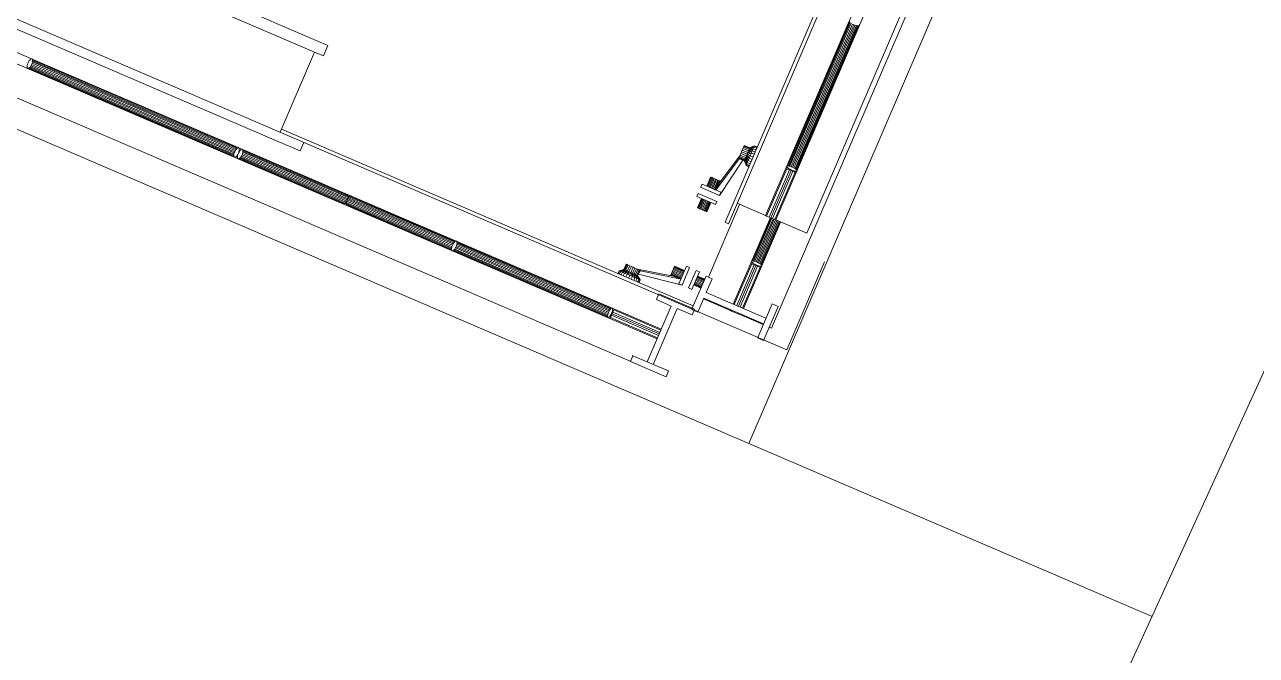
# Model space of a CAD drawing. Header units: metres. Extents: x -48 to 2360, y -1392 to 453.
# Drawn here: x 281.509 to 283.234, y -1330.34 to -1329.457 of the extents above; entities that cross this region are included whole.
import ezdxf

# ---------------------------------------------------------------- set-up
doc = ezdxf.new("R2010")
doc.units = ezdxf.units.M
doc.layers.add('MUEBLES', color=223, linetype='Continuous', lineweight=5, transparency=0.3)
doc.layers.add('SUELO', color=231, linetype='Continuous', lineweight=5, transparency=0.2)
doc.layers.add('TODO', color=210, linetype='Continuous', lineweight=5)

msp = doc.modelspace()

# ---------------------------------------------------------------- linework, layer by layer
at = {"layer": 'MUEBLES', "transparency": 33554687}
for p, q in [((282.5466, -1329.7241), (283.2658, -1328.0491)), ((283.2802, -1328.0553), (282.561, -1329.7302)), ((283.3164, -1328.1957), (282.5231, -1330.043)), ((282.5549, -1329.8818), (283.2741, -1328.2068)), ((282.6041, -1329.7488), (283.2572, -1328.2279)), ((282.4897, -1329.7334), (282.8582, -1328.8752)), ((282.8629, -1328.8772), (282.4944, -1329.7354)), ((280.4725, -1329.0086), (282.5763, -1329.912)), ((280.618, -1329.1177), (282.4004, -1329.883)), ((282.3947, -1329.8965), (280.6123, -1329.1311)), ((282.5231, -1330.043), (280.4193, -1329.1397)), ((280.6163, -1329.1806), (282.3569, -1329.928)), ((281.2126, -1329.1935), (281.915, -1329.4951)), ((281.1593, -1329.3175), (281.8618, -1329.6192)), ((281.9339, -1329.4858), (281.5701, -1329.3296)), ((282.6637, -1329.452), (282.5766, -1329.6547)), ((282.6642, -1329.4529), (282.5776, -1329.6546)), ((282.6651, -1329.4539), (282.5789, -1329.6547)), ((282.6664, -1329.4549), (282.5805, -1329.655)), ((282.6681, -1329.4559), (282.5823, -1329.6556)), ((282.5842, -1329.6563), (282.6699, -1329.4568)), ((282.586, -1329.6572), (282.6718, -1329.4575)), ((282.5877, -1329.6581), (282.6736, -1329.458)), ((282.589, -1329.659), (282.6753, -1329.4582)), ((282.59, -1329.6599), (282.6766, -1329.4582)), ((282.5905, -1329.6607), (282.6776, -1329.458)), ((282.6681, -1329.4559), (282.6699, -1329.4568)), ((282.6699, -1329.4568), (282.6718, -1329.4575)), ((282.6718, -1329.4575), (282.6736, -1329.458)), ((282.6736, -1329.458), (282.6753, -1329.4582)), ((282.6753, -1329.4582), (282.6766, -1329.4582)), ((282.6766, -1329.4582), (282.6776, -1329.458)), ((282.6776, -1329.458), (282.6781, -1329.4575)), ((282.6781, -1329.4575), (282.6781, -1329.4567)), ((281.915, -1329.4951), (281.8668, -1329.6074)), ((281.915, -1329.4951), (281.9276, -1329.5005)), ((281.9276, -1329.5005), (281.9339, -1329.4858)), ((281.5129, -1329.5138), (281.5127, -1329.5154)), ((281.5127, -1329.5154), (281.5127, -1329.5167)), ((281.5127, -1329.5167), (281.5131, -1329.5176)), ((281.5133, -1329.5121), (281.5129, -1329.5138)), ((281.5131, -1329.5176), (281.5136, -1329.5181)), ((281.514, -1329.5103), (281.5133, -1329.5121)), ((281.5136, -1329.5181), (281.5144, -1329.5182)), ((281.5148, -1329.5086), (281.514, -1329.5103)), ((281.5144, -1329.5182), (281.5153, -1329.5178)), ((281.5144, -1329.5182), (281.6584, -1329.58)), ((281.5158, -1329.5071), (281.5148, -1329.5086)), ((281.5153, -1329.5178), (281.5163, -1329.5169)), ((281.5153, -1329.5178), (281.6587, -1329.5794)), ((281.5168, -1329.5059), (281.5158, -1329.5071)), ((281.5163, -1329.5169), (281.5173, -1329.5157)), ((281.5163, -1329.5169), (281.6592, -1329.5783)), ((281.5177, -1329.505), (281.5168, -1329.5059)), ((281.5173, -1329.5157), (281.5182, -1329.5142)), ((281.5173, -1329.5157), (281.6598, -1329.5769)), ((281.5186, -1329.5046), (281.5177, -1329.505)), ((281.5182, -1329.5142), (281.5191, -1329.5125)), ((281.5182, -1329.5142), (281.6605, -1329.5753)), ((281.5194, -1329.5047), (281.5186, -1329.5046)), ((281.5191, -1329.5125), (281.5197, -1329.5107)), ((281.5191, -1329.5125), (281.6612, -1329.5736)), ((281.52, -1329.5052), (281.5194, -1329.5047)), ((281.5197, -1329.5107), (281.5202, -1329.509)), ((281.662, -1329.5718), (281.5197, -1329.5107)), ((281.5203, -1329.5061), (281.52, -1329.5052)), ((281.664, -1329.5671), (281.52, -1329.5052)), ((281.5202, -1329.509), (281.5204, -1329.5074)), ((281.6627, -1329.5702), (281.5202, -1329.509)), ((281.6637, -1329.5677), (281.5203, -1329.5061)), ((281.5204, -1329.5074), (281.5203, -1329.5061)), ((281.6633, -1329.5688), (281.5204, -1329.5074)), ((281.8052, -1329.6314), (281.6627, -1329.5702)), ((281.8062, -1329.6302), (281.6633, -1329.5688)), ((281.8072, -1329.6293), (281.6637, -1329.5677)), ((281.8081, -1329.6289), (281.664, -1329.5671)), ((281.6584, -1329.58), (281.8025, -1329.6419)), ((281.6587, -1329.5794), (281.8022, -1329.641)), ((281.6592, -1329.5783), (281.8021, -1329.6397)), ((281.6598, -1329.5769), (281.8023, -1329.6381)), ((281.6605, -1329.5753), (281.8027, -1329.6364)), ((281.8034, -1329.6346), (281.6612, -1329.5736)), ((281.8042, -1329.6329), (281.662, -1329.5718)), ((282.4453, -1329.8505), (281.8687, -1329.603)), ((281.8618, -1329.6192), (281.8952, -1329.6335)), ((281.8952, -1329.6335), (281.9003, -1329.6217)), ((281.8023, -1329.6381), (281.8021, -1329.6397)), ((281.8027, -1329.6364), (281.8023, -1329.6381)), ((281.8034, -1329.6346), (281.8027, -1329.6364)), ((281.8042, -1329.6329), (281.8034, -1329.6346)), ((281.8052, -1329.6314), (281.8042, -1329.6329)), ((281.8062, -1329.6302), (281.8052, -1329.6314)), ((281.8072, -1329.6293), (281.8062, -1329.6302)), ((281.8067, -1329.64), (281.8076, -1329.6385)), ((281.8081, -1329.6289), (281.8072, -1329.6293)), ((281.8079, -1329.6386), (281.8074, -1329.6403)), ((281.8076, -1329.6385), (281.8085, -1329.6368)), ((281.8085, -1329.6368), (281.8079, -1329.6386)), ((281.8088, -1329.629), (281.8081, -1329.6289)), ((281.8085, -1329.6368), (281.8091, -1329.635)), ((281.8094, -1329.6351), (281.8085, -1329.6368)), ((281.8094, -1329.6295), (281.8088, -1329.629)), ((281.8091, -1329.635), (281.8096, -1329.6333)), ((281.8097, -1329.6304), (281.8094, -1329.6295)), ((281.8103, -1329.6336), (281.8094, -1329.6351)), ((281.8096, -1329.6333), (281.8098, -1329.6317)), ((281.8098, -1329.6317), (281.8097, -1329.6304)), ((281.8113, -1329.6324), (281.8103, -1329.6336)), ((281.8123, -1329.6315), (281.8113, -1329.6324)), ((281.8132, -1329.6311), (281.8123, -1329.6315)), ((281.8128, -1329.6407), (281.8136, -1329.639)), ((281.814, -1329.6312), (281.8132, -1329.6311)), ((281.8136, -1329.639), (281.8143, -1329.6372)), ((281.8136, -1329.639), (281.9609, -1329.7022)), ((281.8145, -1329.6317), (281.814, -1329.6312)), ((281.8143, -1329.6372), (281.8147, -1329.6355)), ((281.9616, -1329.7005), (281.8143, -1329.6372)), ((281.8149, -1329.6326), (281.8145, -1329.6317)), ((281.9618, -1329.6949), (281.8145, -1329.6317)), ((281.8147, -1329.6355), (281.8149, -1329.6339)), ((281.962, -1329.6987), (281.8147, -1329.6355)), ((281.9621, -1329.6959), (281.8149, -1329.6326)), ((281.8149, -1329.6339), (281.8149, -1329.6326)), ((281.9622, -1329.6972), (281.8149, -1329.6339)), ((282.5101, -1329.6413), (282.5109, -1329.6394)), ((282.5109, -1329.6394), (282.5118, -1329.6372)), ((282.5188, -1329.6426), (282.5109, -1329.6394)), ((282.5118, -1329.6372), (282.5127, -1329.6349)), ((282.5198, -1329.6405), (282.5118, -1329.6372)), ((282.5127, -1329.6349), (282.5137, -1329.6325)), ((282.5207, -1329.6381), (282.5127, -1329.6349)), ((282.5137, -1329.6325), (282.5146, -1329.6303)), ((282.5137, -1329.6325), (282.5217, -1329.6358)), ((282.5146, -1329.6303), (282.5154, -1329.6285)), ((282.5146, -1329.6303), (282.5226, -1329.6336)), ((282.5154, -1329.6285), (282.516, -1329.627)), ((282.5154, -1329.6285), (282.5234, -1329.6317)), ((282.516, -1329.627), (282.5164, -1329.6261)), ((282.516, -1329.627), (282.524, -1329.6302)), ((282.5164, -1329.6261), (282.5165, -1329.6258)), ((282.5164, -1329.6261), (282.5244, -1329.6293)), ((282.5165, -1329.6258), (282.5245, -1329.629)), ((282.5207, -1329.6381), (282.5198, -1329.6405)), ((282.5217, -1329.6358), (282.5207, -1329.6381)), ((282.5263, -1329.6366), (282.5207, -1329.6381)), ((282.5248, -1329.6402), (282.5207, -1329.6381)), ((282.5207, -1329.6381), (282.5233, -1329.6437)), ((282.5277, -1329.6332), (282.5217, -1329.6358)), ((282.5226, -1329.6336), (282.5217, -1329.6358)), ((282.5217, -1329.6358), (282.5263, -1329.6366)), ((282.5288, -1329.6304), (282.5226, -1329.6336)), ((282.5234, -1329.6317), (282.5226, -1329.6336)), ((282.5226, -1329.6336), (282.5277, -1329.6332)), ((282.5298, -1329.6282), (282.5234, -1329.6317)), ((282.524, -1329.6302), (282.5234, -1329.6317)), ((282.5234, -1329.6317), (282.5288, -1329.6304)), ((282.5303, -1329.6268), (282.524, -1329.6302)), ((282.5298, -1329.6282), (282.524, -1329.6302)), ((282.5244, -1329.6293), (282.524, -1329.6302)), ((282.5305, -1329.6263), (282.5244, -1329.6293)), ((282.5303, -1329.6268), (282.5244, -1329.6293)), ((282.5245, -1329.629), (282.5244, -1329.6293)), ((282.5305, -1329.6263), (282.5245, -1329.629)), ((282.5263, -1329.6366), (282.5248, -1329.6402)), ((282.5277, -1329.6332), (282.5263, -1329.6366)), ((282.5305, -1329.6383), (282.5263, -1329.6366)), ((282.5288, -1329.6304), (282.5277, -1329.6332)), ((282.5319, -1329.6349), (282.5277, -1329.6332)), ((282.5298, -1329.6282), (282.5288, -1329.6304)), ((282.5331, -1329.6321), (282.5288, -1329.6304)), ((282.529, -1329.6419), (282.5305, -1329.6383)), ((282.5298, -1329.6282), (282.5303, -1329.6268)), ((282.534, -1329.6299), (282.5298, -1329.6282)), ((282.5305, -1329.6263), (282.5303, -1329.6268)), ((282.5346, -1329.6285), (282.5303, -1329.6268)), ((282.5347, -1329.628), (282.5305, -1329.6263)), ((282.5305, -1329.6383), (282.5319, -1329.6349)), ((282.5308, -1329.6375), (282.5309, -1329.6376)), ((282.5316, -1329.6357), (282.5316, -1329.6358)), ((282.5319, -1329.6349), (282.5331, -1329.6321)), ((282.5321, -1329.6344), (282.5322, -1329.6344)), ((282.5325, -1329.6335), (282.5326, -1329.6335)), ((282.5326, -1329.6332), (282.5327, -1329.6333)), ((282.5331, -1329.6321), (282.534, -1329.6299)), ((282.534, -1329.6299), (282.5346, -1329.6285)), ((282.5346, -1329.6285), (282.5347, -1329.628)), ((281.8021, -1329.6397), (281.8022, -1329.641)), ((281.8022, -1329.641), (281.8025, -1329.6419)), ((281.8025, -1329.6419), (281.803, -1329.6424)), ((281.803, -1329.6424), (281.8038, -1329.6425)), ((281.8038, -1329.6425), (281.8047, -1329.6421)), ((281.8047, -1329.6421), (281.8057, -1329.6412)), ((281.8057, -1329.6412), (281.8067, -1329.64)), ((281.8074, -1329.6403), (281.8072, -1329.6419)), ((281.8072, -1329.6419), (281.8073, -1329.6432)), ((281.8073, -1329.6432), (281.8076, -1329.6441)), ((281.8076, -1329.6441), (281.8082, -1329.6446)), ((281.8082, -1329.6446), (281.809, -1329.6447)), ((281.809, -1329.6447), (281.8099, -1329.6443)), ((281.809, -1329.6447), (281.9562, -1329.7079)), ((281.8099, -1329.6443), (281.8108, -1329.6434)), ((281.8099, -1329.6443), (281.9571, -1329.7075)), ((281.8108, -1329.6434), (281.8119, -1329.6422)), ((281.8108, -1329.6434), (281.9581, -1329.7067)), ((281.8119, -1329.6422), (281.8128, -1329.6407)), ((281.8119, -1329.6422), (281.9591, -1329.7055)), ((281.8128, -1329.6407), (281.9601, -1329.7039)), ((282.5095, -1329.6444), (282.478, -1329.6869)), ((282.5105, -1329.6404), (282.4815, -1329.6788)), ((282.482, -1329.6958), (282.5148, -1329.6466)), ((282.509, -1329.644), (282.5091, -1329.6437)), ((282.517, -1329.6472), (282.509, -1329.644)), ((282.5091, -1329.6437), (282.5095, -1329.6428)), ((282.5171, -1329.6469), (282.5091, -1329.6437)), ((282.5095, -1329.6428), (282.5101, -1329.6413)), ((282.5175, -1329.646), (282.5095, -1329.6428)), ((282.5095, -1329.6442), (282.5095, -1329.6444)), ((282.5095, -1329.6444), (282.5148, -1329.6466)), ((282.5181, -1329.6445), (282.5101, -1329.6413)), ((282.5148, -1329.6466), (282.5149, -1329.6463)), ((282.5171, -1329.6469), (282.517, -1329.6472)), ((282.517, -1329.6472), (282.5191, -1329.654)), ((282.5175, -1329.646), (282.5171, -1329.6469)), ((282.5171, -1329.6469), (282.5191, -1329.654)), ((282.5171, -1329.6469), (282.5193, -1329.6535)), ((282.5181, -1329.6445), (282.5175, -1329.646)), ((282.5175, -1329.646), (282.5198, -1329.6521)), ((282.5175, -1329.646), (282.5193, -1329.6535)), ((282.5188, -1329.6426), (282.5181, -1329.6445)), ((282.5208, -1329.6499), (282.5181, -1329.6445)), ((282.5181, -1329.6445), (282.5198, -1329.6521)), ((282.5198, -1329.6405), (282.5188, -1329.6426)), ((282.5188, -1329.6426), (282.5219, -1329.6471)), ((282.5188, -1329.6426), (282.5208, -1329.6499)), ((282.5193, -1329.6535), (282.5191, -1329.654)), ((282.5191, -1329.654), (282.5231, -1329.6556)), ((282.5198, -1329.6521), (282.5193, -1329.6535)), ((282.5193, -1329.6535), (282.5233, -1329.6551)), ((282.5233, -1329.6437), (282.5198, -1329.6405)), ((282.5198, -1329.6405), (282.5219, -1329.6471)), ((282.5208, -1329.6499), (282.5198, -1329.6521)), ((282.5198, -1329.6521), (282.5239, -1329.6538)), ((282.5219, -1329.6471), (282.5208, -1329.6499)), ((282.5208, -1329.6499), (282.5248, -1329.6516)), ((282.5233, -1329.6437), (282.5219, -1329.6471)), ((282.5219, -1329.6471), (282.5261, -1329.6487)), ((282.5248, -1329.6402), (282.5233, -1329.6437)), ((282.5233, -1329.6437), (282.5275, -1329.6454)), ((282.529, -1329.6419), (282.5248, -1329.6402)), ((282.529, -1329.6419), (282.529, -1329.6419)), ((282.5299, -1329.6396), (282.53, -1329.6396)), ((282.5766, -1329.6547), (282.5762, -1329.6551)), ((282.5762, -1329.6551), (282.5762, -1329.6558)), ((282.5762, -1329.6558), (282.5767, -1329.6565)), ((282.5776, -1329.6546), (282.5766, -1329.6547)), ((282.5767, -1329.6565), (282.5777, -1329.6574)), ((282.5789, -1329.6547), (282.5776, -1329.6546)), ((282.5805, -1329.655), (282.5789, -1329.6547)), ((282.5823, -1329.6556), (282.5805, -1329.655)), ((282.5842, -1329.6563), (282.5823, -1329.6556)), ((282.586, -1329.6572), (282.5842, -1329.6563)), ((282.4641, -1329.683), (282.4696, -1329.6701)), ((282.4643, -1329.6831), (282.4698, -1329.6702)), ((282.4649, -1329.6834), (282.4705, -1329.6705)), ((282.466, -1329.6838), (282.4715, -1329.6709)), ((282.4673, -1329.6844), (282.4729, -1329.6715)), ((282.4689, -1329.6851), (282.4745, -1329.6722)), ((282.4696, -1329.6701), (282.4698, -1329.6702)), ((282.4698, -1329.6702), (282.4705, -1329.6705)), ((282.4705, -1329.6705), (282.4715, -1329.6709)), ((282.4706, -1329.6858), (282.4762, -1329.6729)), ((282.4715, -1329.6709), (282.4729, -1329.6715)), ((282.4779, -1329.6737), (282.4723, -1329.6866)), ((282.4729, -1329.6715), (282.4745, -1329.6722)), ((282.4745, -1329.6722), (282.4762, -1329.6729)), ((282.4762, -1329.6729), (282.4779, -1329.6737)), ((282.4779, -1329.6737), (282.4795, -1329.6743)), ((282.5764, -1329.6586), (282.548, -1329.7247)), ((282.5798, -1329.66), (282.5514, -1329.7261)), ((282.5822, -1329.661), (282.5538, -1329.7272)), ((282.5561, -1329.7282), (282.5845, -1329.6621)), ((282.5595, -1329.7296), (282.5879, -1329.6635)), ((282.5764, -1329.6586), (282.575, -1329.658)), ((282.5798, -1329.66), (282.5764, -1329.6586)), ((282.5777, -1329.6574), (282.579, -1329.6584)), ((282.579, -1329.6584), (282.5807, -1329.6593)), ((282.5822, -1329.661), (282.5798, -1329.66)), ((282.5807, -1329.6593), (282.5825, -1329.6602)), ((282.5817, -1329.6608), (282.582, -1329.6599)), ((282.5823, -1329.6601), (282.5819, -1329.6609)), ((282.5845, -1329.6621), (282.5822, -1329.661)), ((282.5825, -1329.6602), (282.5844, -1329.6609)), ((282.583, -1329.6604), (282.5826, -1329.6612)), ((282.5842, -1329.6608), (282.5838, -1329.6617)), ((282.5844, -1329.6609), (282.5862, -1329.6615)), ((282.5879, -1329.6635), (282.5845, -1329.6621)), ((282.5857, -1329.6613), (282.5852, -1329.6624)), ((282.5877, -1329.6581), (282.586, -1329.6572)), ((282.5862, -1329.6615), (282.5879, -1329.6618)), ((282.5876, -1329.6617), (282.587, -1329.6631)), ((282.589, -1329.659), (282.5877, -1329.6581)), ((282.5879, -1329.6618), (282.5892, -1329.6619)), ((282.5894, -1329.6641), (282.5879, -1329.6635)), ((282.5888, -1329.6639), (282.5898, -1329.6618)), ((282.59, -1329.6599), (282.589, -1329.659)), ((282.5892, -1329.6619), (282.5901, -1329.6617)), ((282.5905, -1329.6607), (282.59, -1329.6599)), ((282.5901, -1329.6617), (282.5906, -1329.6613)), ((282.5906, -1329.6613), (282.5905, -1329.6607)), ((282.4556, -1329.6845), (282.4575, -1329.6802)), ((282.482, -1329.6958), (282.4556, -1329.6845)), ((282.4575, -1329.6802), (282.4838, -1329.6915)), ((282.4795, -1329.6743), (282.4739, -1329.6872)), ((282.4808, -1329.6749), (282.4753, -1329.6878)), ((282.4819, -1329.6754), (282.4763, -1329.6883)), ((282.4825, -1329.6757), (282.477, -1329.6886)), ((282.4828, -1329.6758), (282.4772, -1329.6887)), ((282.4795, -1329.6743), (282.4808, -1329.6749)), ((282.4808, -1329.6749), (282.4819, -1329.6754)), ((282.4819, -1329.6754), (282.4825, -1329.6757)), ((282.4825, -1329.6757), (282.4828, -1329.6758)), ((281.9555, -1329.7079), (281.9562, -1329.7079)), ((281.9562, -1329.7079), (281.9571, -1329.7075)), ((281.9571, -1329.7075), (281.9581, -1329.7067)), ((281.9581, -1329.7067), (281.9591, -1329.7055)), ((281.9591, -1329.7055), (281.9601, -1329.7039)), ((281.9598, -1329.7057), (281.9596, -1329.7073)), ((281.9596, -1329.7073), (281.9597, -1329.7086)), ((281.9596, -1329.7073), (282.1069, -1329.7706)), ((281.9603, -1329.704), (281.9598, -1329.7057)), ((281.9598, -1329.7057), (282.1071, -1329.769)), ((281.9601, -1329.7039), (281.9609, -1329.7022)), ((281.9609, -1329.7022), (281.9603, -1329.704)), ((281.9603, -1329.704), (282.1075, -1329.7673)), ((281.9609, -1329.7022), (281.9616, -1329.7005)), ((281.9618, -1329.7005), (281.9609, -1329.7022)), ((282.1082, -1329.7655), (281.9609, -1329.7022)), ((281.9618, -1329.6949), (281.9613, -1329.6944)), ((281.9616, -1329.7005), (281.962, -1329.6987)), ((281.9621, -1329.6959), (281.9618, -1329.6949)), ((281.9627, -1329.699), (281.9618, -1329.7005)), ((282.109, -1329.7638), (281.9618, -1329.7005)), ((281.962, -1329.6987), (281.9622, -1329.6972)), ((281.9622, -1329.6972), (281.9621, -1329.6959)), ((281.9637, -1329.6978), (281.9627, -1329.699)), ((282.11, -1329.7623), (281.9627, -1329.699)), ((281.9647, -1329.697), (281.9637, -1329.6978)), ((282.111, -1329.761), (281.9637, -1329.6978)), ((281.9656, -1329.6966), (281.9647, -1329.697)), ((282.112, -1329.7602), (281.9647, -1329.697)), ((282.1129, -1329.7598), (281.9656, -1329.6966)), ((281.9664, -1329.6966), (281.9656, -1329.6966)), ((282.4519, -1329.6931), (282.4501, -1329.6974)), ((282.4501, -1329.6974), (282.4764, -1329.7087)), ((282.4567, -1329.7002), (282.4511, -1329.7131)), ((282.4569, -1329.7003), (282.4514, -1329.7132)), ((282.4783, -1329.7044), (282.4519, -1329.6931)), ((282.4575, -1329.7006), (282.452, -1329.7135)), ((282.4586, -1329.701), (282.4531, -1329.7139)), ((282.46, -1329.7016), (282.4544, -1329.7145)), ((282.4615, -1329.7023), (282.456, -1329.7152)), ((282.4632, -1329.703), (282.4577, -1329.7159)), ((282.4594, -1329.7167), (282.465, -1329.7038)), ((282.461, -1329.7173), (282.4665, -1329.7044)), ((282.4624, -1329.7179), (282.4679, -1329.705)), ((282.4634, -1329.7184), (282.469, -1329.7055)), ((282.4641, -1329.7187), (282.4696, -1329.7058)), ((282.4643, -1329.7188), (282.4698, -1329.7059)), ((282.5101, -1329.7084), (282.4664, -1329.8101)), ((282.4764, -1329.7087), (282.4783, -1329.7044)), ((282.4838, -1329.6915), (282.482, -1329.6958)), ((282.5066, -1329.7069), (282.5466, -1329.7241)), ((281.9597, -1329.7086), (282.107, -1329.7719)), ((281.9597, -1329.7086), (281.96, -1329.7095)), ((281.96, -1329.7095), (282.1073, -1329.7728)), ((281.96, -1329.7095), (281.9606, -1329.7101)), ((282.4511, -1329.7131), (282.4514, -1329.7132)), ((282.4514, -1329.7132), (282.452, -1329.7135)), ((282.452, -1329.7135), (282.4531, -1329.7139)), ((282.4531, -1329.7139), (282.4544, -1329.7145)), ((282.4544, -1329.7145), (282.456, -1329.7152)), ((282.456, -1329.7152), (282.4577, -1329.7159)), ((282.4577, -1329.7159), (282.4594, -1329.7167)), ((282.4594, -1329.7167), (282.461, -1329.7173)), ((282.461, -1329.7173), (282.4624, -1329.7179)), ((282.4624, -1329.7179), (282.4634, -1329.7184)), ((282.4634, -1329.7184), (282.4641, -1329.7187)), ((282.4641, -1329.7187), (282.4643, -1329.7188)), ((282.5466, -1329.7241), (282.548, -1329.7247)), ((282.548, -1329.7247), (282.5514, -1329.7261)), ((282.4944, -1329.7354), (282.4897, -1329.7334)), ((282.5013, -1329.848), (282.5533, -1329.7269)), ((282.5676, -1329.7331), (282.5156, -1329.8542)), ((282.5535, -1329.727), (282.5274, -1329.7877)), ((282.5542, -1329.7274), (282.5284, -1329.7876)), ((282.5554, -1329.7278), (282.5297, -1329.7877)), ((282.5569, -1329.7285), (282.5313, -1329.788)), ((282.5586, -1329.7292), (282.5331, -1329.7886)), ((282.535, -1329.7893), (282.5605, -1329.73)), ((282.5368, -1329.7902), (282.5623, -1329.7308)), ((282.5385, -1329.7911), (282.564, -1329.7316)), ((282.5398, -1329.792), (282.5655, -1329.7322)), ((282.5408, -1329.7929), (282.5667, -1329.7327)), ((282.5413, -1329.7937), (282.5674, -1329.733)), ((282.5514, -1329.7261), (282.5538, -1329.7272)), ((282.5538, -1329.7272), (282.5561, -1329.7282)), ((282.5561, -1329.7282), (282.5595, -1329.7296)), ((282.5595, -1329.7296), (282.561, -1329.7302)), ((282.561, -1329.7302), (282.6041, -1329.7488)), ((282.1129, -1329.7598), (282.112, -1329.7602)), ((282.1136, -1329.7599), (282.1129, -1329.7598)), ((282.1142, -1329.7604), (282.1136, -1329.7599)), ((282.1071, -1329.769), (282.1069, -1329.7706)), ((282.1069, -1329.7706), (282.107, -1329.7719)), ((282.107, -1329.7719), (282.1073, -1329.7728)), ((282.1075, -1329.7673), (282.1071, -1329.769)), ((282.1073, -1329.7728), (282.1079, -1329.7733)), ((282.1082, -1329.7655), (282.1075, -1329.7673)), ((282.1079, -1329.7733), (282.1086, -1329.7734)), ((282.109, -1329.7638), (282.1082, -1329.7655)), ((282.1086, -1329.7734), (282.1095, -1329.7729)), ((282.1086, -1329.7734), (282.3254, -1329.8664)), ((282.11, -1329.7623), (282.109, -1329.7638)), ((282.1095, -1329.7729), (282.1105, -1329.7721)), ((282.1095, -1329.7729), (282.3252, -1329.8656)), ((282.111, -1329.761), (282.11, -1329.7623)), ((282.1105, -1329.7721), (282.1115, -1329.7709)), ((282.1105, -1329.7721), (282.3252, -1329.8643)), ((282.112, -1329.7602), (282.111, -1329.761)), ((282.1115, -1329.7709), (282.1125, -1329.7694)), ((282.1115, -1329.7709), (282.3255, -1329.8628)), ((282.1125, -1329.7694), (282.1133, -1329.7677)), ((282.1125, -1329.7694), (282.326, -1329.8611)), ((282.1133, -1329.7677), (282.114, -1329.7659)), ((282.3266, -1329.8593), (282.1133, -1329.7677)), ((282.114, -1329.7659), (282.1144, -1329.7642)), ((282.3275, -1329.8576), (282.114, -1329.7659)), ((282.1145, -1329.7613), (282.1142, -1329.7604)), ((282.331, -1329.8534), (282.1142, -1329.7604)), ((282.1144, -1329.7642), (282.1146, -1329.7626)), ((282.3284, -1329.856), (282.1144, -1329.7642)), ((282.1146, -1329.7626), (282.1145, -1329.7613)), ((282.3302, -1329.8539), (282.1145, -1329.7613)), ((282.3293, -1329.8548), (282.1146, -1329.7626)), ((282.3515, -1329.7921), (282.3482, -1329.7994)), ((282.3518, -1329.7923), (282.3485, -1329.7996)), ((282.3528, -1329.7927), (282.3494, -1329.8)), ((282.3543, -1329.7934), (282.351, -1329.8007)), ((282.3518, -1329.7923), (282.3515, -1329.7921)), ((282.3528, -1329.7927), (282.3518, -1329.7923)), ((282.3543, -1329.7934), (282.3528, -1329.7927)), ((282.3563, -1329.7943), (282.353, -1329.8016)), ((282.3563, -1329.7943), (282.3543, -1329.7934)), ((282.3586, -1329.7953), (282.3563, -1329.7943)), ((282.5272, -1329.7916), (282.5027, -1329.8486)), ((282.5306, -1329.793), (282.5061, -1329.8501)), ((282.533, -1329.794), (282.5085, -1329.8511)), ((282.5272, -1329.7916), (282.5258, -1329.791)), ((282.5274, -1329.7877), (282.527, -1329.7881)), ((282.527, -1329.7881), (282.527, -1329.7888)), ((282.527, -1329.7888), (282.5275, -1329.7895)), ((282.5306, -1329.793), (282.5272, -1329.7916)), ((282.5284, -1329.7876), (282.5274, -1329.7877)), ((282.5275, -1329.7895), (282.5285, -1329.7904)), ((282.5297, -1329.7877), (282.5284, -1329.7876)), ((282.5285, -1329.7904), (282.5298, -1329.7914)), ((282.5313, -1329.788), (282.5297, -1329.7877)), ((282.5298, -1329.7914), (282.5315, -1329.7923)), ((282.533, -1329.794), (282.5306, -1329.793)), ((282.5331, -1329.7886), (282.5313, -1329.788)), ((282.5315, -1329.7923), (282.5333, -1329.7932)), ((282.5353, -1329.7951), (282.533, -1329.794)), ((282.535, -1329.7893), (282.5331, -1329.7886)), ((282.5333, -1329.7932), (282.5352, -1329.7939)), ((282.5368, -1329.7902), (282.535, -1329.7893)), ((282.5352, -1329.7939), (282.537, -1329.7945)), ((282.5385, -1329.7911), (282.5368, -1329.7902)), ((282.537, -1329.7945), (282.5387, -1329.7948)), ((282.5398, -1329.792), (282.5385, -1329.7911)), ((282.5408, -1329.7929), (282.5398, -1329.792)), ((282.5413, -1329.7937), (282.5408, -1329.7929)), ((282.5409, -1329.7947), (282.5414, -1329.7943)), ((282.5414, -1329.7943), (282.5413, -1329.7937)), ((282.5763, -1329.912), (282.6292, -1329.7888)), ((282.3399, -1329.8051), (282.3417, -1329.8012)), ((282.3404, -1329.8053), (282.3399, -1329.8051)), ((282.3404, -1329.8053), (282.3422, -1329.8015)), ((282.3419, -1329.806), (282.3404, -1329.8053)), ((282.3417, -1329.8012), (282.3482, -1329.7994)), ((282.3417, -1329.8012), (282.3485, -1329.7996)), ((282.3417, -1329.8012), (282.3422, -1329.8015)), ((282.3419, -1329.806), (282.3437, -1329.8021)), ((282.3442, -1329.807), (282.3419, -1329.806)), ((282.3422, -1329.8015), (282.3485, -1329.7996)), ((282.3422, -1329.8015), (282.3494, -1329.8)), ((282.3437, -1329.8021), (282.3422, -1329.8015)), ((282.3437, -1329.8021), (282.3494, -1329.8)), ((282.3437, -1329.8021), (282.351, -1329.8007)), ((282.3437, -1329.8021), (282.346, -1329.8031)), ((282.3442, -1329.807), (282.346, -1329.8031)), ((282.3472, -1329.8083), (282.3442, -1329.807)), ((282.3454, -1329.8075), (282.3454, -1329.8076)), ((282.3457, -1329.8077), (282.3457, -1329.8078)), ((282.351, -1329.8007), (282.346, -1329.8031)), ((282.346, -1329.8031), (282.353, -1329.8016)), ((282.346, -1329.8031), (282.349, -1329.8045)), ((282.3466, -1329.8081), (282.3466, -1329.8082)), ((282.3472, -1329.8083), (282.349, -1329.8045)), ((282.3508, -1329.8099), (282.3472, -1329.8083)), ((282.3481, -1329.8087), (282.3481, -1329.8088)), ((282.3482, -1329.7994), (282.3485, -1329.7996)), ((282.3485, -1329.7996), (282.3494, -1329.8)), ((282.353, -1329.8016), (282.349, -1329.8045)), ((282.349, -1329.8045), (282.3553, -1329.8026)), ((282.349, -1329.8045), (282.3526, -1329.806)), ((282.3494, -1329.8), (282.351, -1329.8007)), ((282.35, -1329.8096), (282.35, -1329.8096)), ((282.3508, -1329.8099), (282.3526, -1329.806)), ((282.3546, -1329.8116), (282.3508, -1329.8099)), ((282.351, -1329.8007), (282.353, -1329.8016)), ((282.3522, -1329.8105), (282.3522, -1329.8106)), ((282.3553, -1329.8026), (282.3526, -1329.806)), ((282.3526, -1329.806), (282.3578, -1329.8037)), ((282.3526, -1329.806), (282.3563, -1329.8077)), ((282.353, -1329.8016), (282.3553, -1329.8026)), ((282.3546, -1329.8116), (282.3563, -1329.8077)), ((282.3546, -1329.8116), (282.3546, -1329.8116)), ((282.3586, -1329.7953), (282.3553, -1329.8026)), ((282.3553, -1329.8026), (282.3578, -1329.8037)), ((282.3563, -1329.8077), (282.3578, -1329.8037)), ((282.3563, -1329.8077), (282.3601, -1329.8094)), ((282.3578, -1329.8037), (282.3611, -1329.7964)), ((282.3578, -1329.8037), (282.3602, -1329.8048)), ((282.3578, -1329.8037), (282.3601, -1329.8094)), ((282.3601, -1329.8094), (282.3584, -1329.8132)), ((282.3611, -1329.7964), (282.3586, -1329.7953)), ((282.3601, -1329.8094), (282.3602, -1329.8048)), ((282.3601, -1329.8094), (282.3637, -1329.811)), ((282.3602, -1329.8048), (282.3636, -1329.7975)), ((282.3602, -1329.8048), (282.3637, -1329.811)), ((282.3602, -1329.8048), (282.3626, -1329.8058)), ((282.3636, -1329.7975), (282.3611, -1329.7964)), ((282.3637, -1329.811), (282.3619, -1329.8148)), ((282.3626, -1329.8058), (282.3659, -1329.7985)), ((282.3626, -1329.8058), (282.3637, -1329.811)), ((282.3626, -1329.8058), (282.3645, -1329.8067)), ((282.3626, -1329.8058), (282.3667, -1329.8123)), ((282.3659, -1329.7985), (282.3636, -1329.7975)), ((282.3637, -1329.811), (282.3667, -1329.8123)), ((282.3645, -1329.8067), (282.3679, -1329.7994)), ((282.3645, -1329.8067), (282.3661, -1329.8074)), ((282.3667, -1329.8123), (282.3645, -1329.8067)), ((282.3645, -1329.8067), (282.369, -1329.8133)), ((282.3679, -1329.7994), (282.3659, -1329.7985)), ((282.3661, -1329.8074), (282.3694, -1329.8001)), ((282.3661, -1329.8074), (282.369, -1329.8133)), ((282.3661, -1329.8074), (282.3705, -1329.814)), ((282.3661, -1329.8074), (282.367, -1329.8078)), ((282.367, -1329.799), (282.4171, -1329.8088)), ((282.367, -1329.8078), (282.3704, -1329.8005)), ((282.367, -1329.8078), (282.3674, -1329.808)), ((282.367, -1329.8078), (282.371, -1329.8142)), ((282.367, -1329.8078), (282.3705, -1329.814)), ((282.3674, -1329.808), (282.3707, -1329.8006)), ((282.3674, -1329.808), (282.371, -1329.8142)), ((282.3694, -1329.8001), (282.3679, -1329.7994)), ((282.3686, -1329.8062), (282.3682, -1329.806)), ((282.3707, -1329.8012), (282.3686, -1329.8062)), ((282.4296, -1329.8215), (282.3686, -1329.8062)), ((282.3704, -1329.8005), (282.3694, -1329.8001)), ((282.3707, -1329.8006), (282.3704, -1329.8005)), ((282.3705, -1329.8011), (282.3707, -1329.8012)), ((282.3707, -1329.8012), (282.4258, -1329.8125)), ((282.4142, -1329.8066), (282.4139, -1329.8072)), ((282.4139, -1329.8072), (282.4139, -1329.8074)), ((282.4139, -1329.8072), (282.4277, -1329.8131)), ((282.4139, -1329.8074), (282.4277, -1329.8133)), ((282.4146, -1329.8056), (282.4142, -1329.8066)), ((282.4142, -1329.8066), (282.428, -1329.8125)), ((282.4152, -1329.8043), (282.4146, -1329.8056)), ((282.4146, -1329.8056), (282.4284, -1329.8115)), ((282.4158, -1329.8028), (282.4152, -1329.8043)), ((282.4152, -1329.8043), (282.429, -1329.8102)), ((282.4165, -1329.8012), (282.4158, -1329.8028)), ((282.4158, -1329.8028), (282.4296, -1329.8088)), ((282.4172, -1329.7996), (282.4165, -1329.8012)), ((282.4303, -1329.8072), (282.4165, -1329.8012)), ((282.4178, -1329.7982), (282.4172, -1329.7996)), ((282.431, -1329.8056), (282.4172, -1329.7996)), ((282.4184, -1329.7969), (282.4178, -1329.7982)), ((282.4316, -1329.8041), (282.4178, -1329.7982)), ((282.4188, -1329.7959), (282.4184, -1329.7969)), ((282.4322, -1329.8028), (282.4184, -1329.7969)), ((282.4191, -1329.7953), (282.4188, -1329.7959)), ((282.4326, -1329.8018), (282.4188, -1329.7959)), ((282.4329, -1329.801), (282.4191, -1329.7951)), ((282.4191, -1329.7951), (282.4191, -1329.7953)), ((282.4329, -1329.8012), (282.4191, -1329.7953)), ((282.4356, -1329.7948), (282.425, -1329.8195)), ((282.4296, -1329.8215), (282.4402, -1329.7968)), ((282.4402, -1329.7968), (282.4356, -1329.7948)), ((282.4388, -1329.8254), (282.4494, -1329.8008)), ((282.454, -1329.8027), (282.4434, -1329.8274)), ((282.4632, -1329.8087), (282.4439, -1329.8539)), ((282.4494, -1329.8008), (282.454, -1329.8027)), ((282.4506, -1329.8107), (282.4606, -1329.815)), ((282.451, -1329.8097), (282.461, -1329.814)), ((282.4512, -1329.8091), (282.4612, -1329.8134)), ((282.4513, -1329.8089), (282.4613, -1329.8132)), ((282.4718, -1329.8124), (282.4632, -1329.8087)), ((282.5108, -1329.8521), (282.5353, -1329.7951)), ((282.5142, -1329.8536), (282.5387, -1329.7965)), ((282.5387, -1329.7965), (282.5353, -1329.7951)), ((282.5387, -1329.7948), (282.54, -1329.7949)), ((282.5402, -1329.7971), (282.5387, -1329.7965)), ((282.54, -1329.7949), (282.5409, -1329.7947)), ((282.3667, -1329.8123), (282.365, -1329.8161)), ((282.3667, -1329.8123), (282.369, -1329.8133)), ((282.369, -1329.8133), (282.3673, -1329.8171)), ((282.3705, -1329.814), (282.3688, -1329.8177)), ((282.369, -1329.8133), (282.3705, -1329.814)), ((282.371, -1329.8142), (282.3693, -1329.8179)), ((282.3705, -1329.814), (282.371, -1329.8142)), ((282.425, -1329.8195), (282.4296, -1329.8215)), ((282.4434, -1329.8274), (282.4388, -1329.8254)), ((282.456, -1329.8255), (282.446, -1329.8212)), ((282.4561, -1329.8253), (282.4461, -1329.821)), ((282.4564, -1329.8247), (282.4464, -1329.8204)), ((282.4568, -1329.8237), (282.4468, -1329.8194)), ((282.4574, -1329.8224), (282.4474, -1329.8181)), ((282.458, -1329.8209), (282.448, -1329.8167)), ((282.4487, -1329.8151), (282.4587, -1329.8194)), ((282.4494, -1329.8135), (282.4594, -1329.8178)), ((282.45, -1329.812), (282.46, -1329.8163)), ((282.4635, -1329.8318), (282.4718, -1329.8124)), ((282.397, -1329.8337), (282.3936, -1329.8417)), ((282.3936, -1329.8417), (282.4143, -1329.8507)), ((282.4439, -1329.8539), (282.397, -1329.8337)), ((282.4517, -1329.8592), (282.46, -1329.8398)), ((282.4596, -1329.8408), (282.4974, -1329.8571)), ((282.46, -1329.8398), (282.5436, -1329.8757)), ((282.547, -1329.8677), (282.4635, -1329.8318)), ((282.3255, -1329.8628), (282.3252, -1329.8643)), ((282.326, -1329.8611), (282.3255, -1329.8628)), ((282.3266, -1329.8593), (282.326, -1329.8611)), ((282.3275, -1329.8576), (282.3266, -1329.8593)), ((282.3284, -1329.856), (282.3275, -1329.8576)), ((282.3293, -1329.8548), (282.3284, -1329.856)), ((282.3291, -1329.8643), (282.33, -1329.8628)), ((282.3302, -1329.8539), (282.3293, -1329.8548)), ((282.33, -1329.8628), (282.3308, -1329.8611)), ((282.331, -1329.8534), (282.3302, -1329.8539)), ((282.3308, -1329.8611), (282.3315, -1329.8593)), ((282.3317, -1329.8615), (282.3308, -1329.8637)), ((282.3316, -1329.8535), (282.331, -1329.8534)), ((282.3315, -1329.8593), (282.332, -1329.8576)), ((282.3321, -1329.8539), (282.3316, -1329.8535)), ((282.3327, -1329.8592), (282.3317, -1329.8615)), ((282.3317, -1329.8615), (282.3976, -1329.8897)), ((282.332, -1329.8576), (282.3322, -1329.8561)), ((282.3323, -1329.8548), (282.3321, -1329.8539)), ((282.3322, -1329.8561), (282.3323, -1329.8548)), ((282.3341, -1329.8561), (282.3327, -1329.8592)), ((282.3985, -1329.8875), (282.3327, -1329.8592)), ((282.3346, -1329.8547), (282.3341, -1329.8561)), ((282.3999, -1329.8843), (282.3341, -1329.8561)), ((282.4143, -1329.8507), (282.3808, -1329.9288)), ((282.3893, -1329.9325), (282.4229, -1329.8543)), ((282.4229, -1329.8543), (282.4436, -1329.8632)), ((282.4439, -1329.8539), (282.4431, -1329.8555)), ((282.4431, -1329.8555), (282.4463, -1329.8569)), ((282.4436, -1329.8632), (282.4463, -1329.8569)), ((282.4471, -1329.8552), (282.4439, -1329.8539)), ((282.4463, -1329.8569), (282.4471, -1329.8552)), ((282.4463, -1329.8569), (282.4517, -1329.8592)), ((282.4974, -1329.8571), (282.4978, -1329.856)), ((282.4974, -1329.8571), (282.4988, -1329.8577)), ((282.4992, -1329.8567), (282.4988, -1329.8577)), ((282.4988, -1329.8577), (282.5022, -1329.8591)), ((282.5026, -1329.8581), (282.5022, -1329.8591)), ((282.5022, -1329.8591), (282.5046, -1329.8602)), ((282.505, -1329.8591), (282.5046, -1329.8602)), ((282.5046, -1329.8602), (282.5069, -1329.8612)), ((282.5069, -1329.8612), (282.5074, -1329.8602)), ((282.5069, -1329.8612), (282.5103, -1329.8626)), ((282.5103, -1329.8626), (282.5108, -1329.8616)), ((282.5103, -1329.8626), (282.5118, -1329.8632)), ((282.5122, -1329.8622), (282.5118, -1329.8632)), ((282.5118, -1329.8632), (282.5431, -1329.8767)), ((282.5556, -1329.8477), (282.5355, -1329.8945)), ((282.5441, -1329.8982), (282.5642, -1329.8514)), ((282.5642, -1329.8514), (282.5556, -1329.8477)), ((282.3252, -1329.8643), (282.3252, -1329.8656)), ((282.3252, -1329.8656), (282.3254, -1329.8664)), ((282.3254, -1329.8664), (282.3258, -1329.8669)), ((282.3258, -1329.8669), (282.3265, -1329.8669)), ((282.3265, -1329.8669), (282.3273, -1329.8664)), ((282.3273, -1329.8664), (282.3282, -1329.8656)), ((282.3282, -1329.8656), (282.3291, -1329.8643)), ((282.3294, -1329.8669), (282.3288, -1329.8682)), ((282.3308, -1329.8637), (282.3294, -1329.8669)), ((282.3294, -1329.8669), (282.3952, -1329.8951)), ((282.3308, -1329.8637), (282.3966, -1329.8919)), ((282.5517, -1329.8804), (282.5549, -1329.8818)), ((282.5353, -1329.8951), (282.5355, -1329.8945)), ((282.5353, -1329.8951), (282.5438, -1329.8988)), ((282.5355, -1329.8945), (282.5441, -1329.8982)), ((282.5441, -1329.8982), (282.5438, -1329.8988)), ((282.3572, -1329.9282), (282.3569, -1329.928)), ((282.3606, -1329.9202), (282.3572, -1329.9282)), ((282.3572, -1329.9282), (282.4072, -1329.9496)), ((282.3603, -1329.92), (282.3606, -1329.9202)), ((282.4107, -1329.9416), (282.3606, -1329.9202)), ((282.4072, -1329.9496), (282.4107, -1329.9416))]:
    msp.add_line(p, q, dxfattribs=at)
at = {"layer": 'SUELO', "transparency": 33554559}
msp.add_line((288.0192, -1317.2434), (282.5231, -1330.043), dxfattribs=at)
at = {"layer": 'SUELO', "ltscale": 7, "transparency": 33554559}
msp.add_lwpolyline([(285.5701, -1317.1559), (285.945, -1316.2763), (272.162, -1310.3579), (266.6382, -1323.2221), (282.5231, -1330.043), (287.6727, -1318.0504)], dxfattribs=at)
at = {"layer": 'TODO', "transparency": 33554687}
msp.add_line((266.6382, -1323.2221), (282.5231, -1330.043), dxfattribs=at)
at = {"layer": 'TODO', "ltscale": 7, "transparency": 33554687}
for p, q in [((284.5481, -1327.0819), (282.0503, -1332.5607)), ((283.0876, -1330.2854), (282.5231, -1330.043))]:
    msp.add_line(p, q, dxfattribs=at)

doc.saveas('drawing.dxf')
